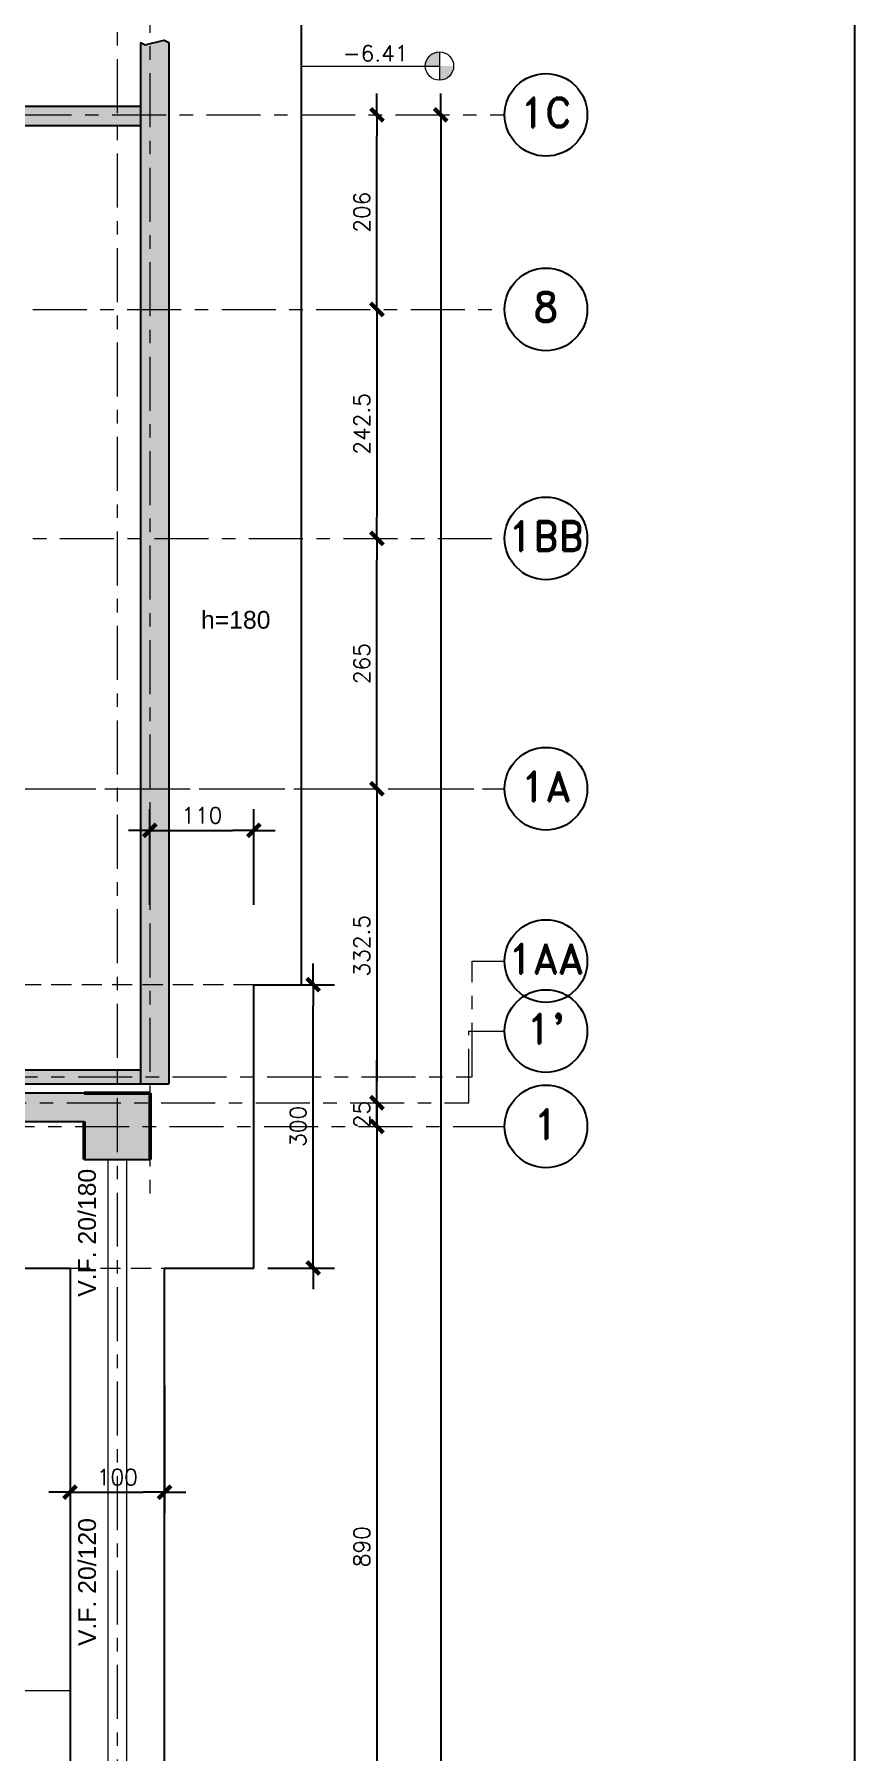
# Model space of a CAD drawing. Extents: x -4 to 6083, y -4 to 8618.
# Drawn here: x 5214 to 6083, y 5748 to 7566 of the extents above; entities that cross this region are included whole.
import ezdxf

# ---------------------------------------------------------------- set-up
doc = ezdxf.new("R2010")
doc.units = 0
doc.header["$LTSCALE"] = 45
doc.header["$MEASUREMENT"] = 0
doc.linetypes.add('Grid Line', pattern=[2.2225, 1.27, -0.3175, 0.3175, -0.3175])
doc.linetypes.add('RLE-PROYECCION', pattern=[0.71438, 0.47625, -0.23813])
doc.layers.get('0').update_dxf_attribs({"linetype": 'CONTINUOUS'})
for name, color, linetype in [('CONTORNOS', 3, 'CONTINUOUS'), ('RLA-COTAS', 2, 'CONTINUOUS'), ('RLA-COTAS1', 2, 'CONTINUOUS'), ('RLA-FORMATO', 7, 'CONTINUOUS')]:
    doc.layers.add(name, color=color, linetype=linetype)
for name, color, linetype, lineweight in [('RLE-EJE', 3, 'CONTINUOUS', 25), ('RLE-EJES', 1, 'Grid Line', 9), ('RLE-FUNDACION', 6, 'CONTINUOUS', 25), ('RLE-MURO', 5, 'CONTINUOUS', 25), ('RLE-NIVELES', 3, 'CONTINUOUS', 9), ('RLE-PILAR', 5, 'CONTINUOUS', 50), ('RLE-PROYECCION', 2, 'RLE-PROYECCION', 15), ('RLE-SOLID', 252, 'CONTINUOUS', 15), ('RLE-TEXTO-1', 9, 'CONTINUOUS', 9), ('RLE-VIGA', 3, 'CONTINUOUS', 15)]:
    doc.layers.add(name, color=color, linetype=linetype, lineweight=lineweight)
doc.styles.add('Arial_2', font='arial.ttf', dxfattribs={"height": 18.75})
doc.styles.add('ROMAND', font='romand', dxfattribs={"height": 31.5})
doc.styles.add('ROMANS', font='ROMANS.shx', dxfattribs={"height": 16.875})
doc.dimstyles.new('ING-75', dxfattribs={"dimscale": 75, "dimtxt": 0.27, "dimasz": 0.3, "dimexe": 0, "dimexo": 0, "dimgap": 0.1, "dimtad": 1, "dimdec": 1, "dimzin": 12, "dimdsep": 46, "dimtxsty": 'ROMANS', "dimblk": 'TICK1', "dimblk1": 'TICK1', "dimblk2": 'TICK1', "dimcen": 0.09, "dimclrd": 2, "dimclre": 1, "dimclrt": 3, "dimadec": 0, "dimazin": 0, "dimtfac": 1, "dimtdec": 0, "dimtix": 1, "dimtmove": 2, "dimatfit": 3, "dimldrblk": 'TICK1', "dimfxl": 0, "dimfxlon": 1, "dimtolj": 1, "dimtzin": 0, "dimarcsym": 0})

# ---------------------------------------------------------------- blocks, each defined once
blk = doc.blocks.new('TICK1')
at = {"color": 2}
for points in [[(0, 0), (-1, 0)], [(0, 0), (1, 0)]]:
    blk.add_lwpolyline(points, dxfattribs=at)
at = {"color": 2, "const_width": 0.2}
blk.add_lwpolyline([(-0.3, -0.3), (0.3, 0.3)], dxfattribs=at)
blk = doc.blocks.new('*D28')
at = {"layer": 'RLA-COTAS', "color": 2, "lineweight": -2, "transparency": 16777216}
blk.add_line((5644.4, 7458.6), (5644.4, 3599), dxfattribs=at)
at = {"layer": 'RLA-COTAS', "color": 2, "lineweight": -2, "transparency": 16777216, "xscale": 22.5, "yscale": 22.5, "zscale": 22.5}
for p, rotation in [((5644.4, 7481.1), 90), ((5644.4, 3576.5), 270)]:
    blk.add_blockref('TICK1', p, dxfattribs=dict(at, rotation=rotation))
at = {"layer": 'RLA-COTAS', "color": 3, "transparency": 16777216, "insert": (5628.4, 5528.8), "char_height": 16.88, "attachment_point": 5, "rotation": 90, "style": 'ROMANS'}
blk.add_mtext('\\A1;3904.6', dxfattribs=at)
blk = doc.blocks.new('*D29')
at = {"layer": 'RLA-COTAS', "color": 2, "lineweight": -2, "transparency": 16777216}
blk.add_line((5576.9, 6745.1), (5576.9, 6457.6), dxfattribs=at)
at = {"layer": 'RLA-COTAS', "color": 2, "lineweight": -2, "transparency": 16777216, "xscale": 22.5, "yscale": 22.5, "zscale": 22.5}
for p, rotation in [((5576.9, 6767.6), 90), ((5576.9, 6435.1), 270)]:
    blk.add_blockref('TICK1', p, dxfattribs=dict(at, rotation=rotation))
at = {"layer": 'RLA-COTAS', "color": 3, "transparency": 16777216, "insert": (5560.9, 6601.4), "char_height": 16.88, "attachment_point": 5, "rotation": 90, "style": 'ROMANS'}
blk.add_mtext('\\A1;332.5', dxfattribs=at)
blk = doc.blocks.new('*D30')
at = {"layer": 'RLA-COTAS', "color": 2, "lineweight": -2, "transparency": 16777216}
for p, q in [((5576.9, 6457.6), (5576.9, 6480.1)), ((5576.9, 6435.1), (5576.9, 6410.1)), ((5576.9, 6387.6), (5576.9, 6365.1))]:
    blk.add_line(p, q, dxfattribs=at)
at = {"layer": 'RLA-COTAS', "color": 2, "lineweight": -2, "transparency": 16777216, "xscale": 22.5, "yscale": 22.5, "zscale": 22.5}
for p, rotation in [((5576.9, 6435.1), 270), ((5576.9, 6410.1), 90)]:
    blk.add_blockref('TICK1', p, dxfattribs=dict(at, rotation=rotation))
at = {"layer": 'RLA-COTAS', "color": 3, "transparency": 16777216, "insert": (5560.9, 6422.6), "char_height": 16.88, "attachment_point": 5, "rotation": 90, "style": 'ROMANS'}
blk.add_mtext('\\A1;25', dxfattribs=at)
blk = doc.blocks.new('*D31')
at = {"layer": 'RLA-COTAS', "color": 2, "lineweight": -2, "transparency": 16777216}
blk.add_line((5576.9, 6387.6), (5576.9, 5542.6), dxfattribs=at)
at = {"layer": 'RLA-COTAS', "color": 2, "lineweight": -2, "transparency": 16777216, "xscale": 22.5, "yscale": 22.5, "zscale": 22.5}
for p, rotation in [((5576.9, 6410.1), 90), ((5576.9, 5520.1), 270)]:
    blk.add_blockref('TICK1', p, dxfattribs=dict(at, rotation=rotation))
at = {"layer": 'RLA-COTAS', "color": 3, "transparency": 16777216, "insert": (5560.9, 5965.1), "char_height": 16.88, "attachment_point": 5, "rotation": 90, "style": 'ROMANS'}
blk.add_mtext('\\A1;890', dxfattribs=at)
blk = doc.blocks.new('*D92')
at = {"layer": 'RLA-COTAS1', "color": 1, "lineweight": -2, "transparency": 16777216}
for p, q in [((5336.6, 6644.7), (5336.6, 6746)), ((5446.6, 6644.7), (5446.6, 6746))]:
    blk.add_line(p, q, dxfattribs=at)
at = {"layer": 'RLA-COTAS1', "color": 2, "lineweight": -2, "transparency": 16777216}
blk.add_line((5359.1, 6723.5), (5424.1, 6723.5), dxfattribs=at)
at = {"layer": 'RLA-COTAS1', "color": 2, "lineweight": -2, "transparency": 16777216, "xscale": 22.5, "yscale": 22.5, "zscale": 22.5, "rotation": 180}
blk.add_blockref('TICK1', (5336.6, 6723.5), dxfattribs=at)
at = {"layer": 'RLA-COTAS1', "color": 2, "lineweight": -2, "transparency": 16777216, "xscale": 22.5, "yscale": 22.5, "zscale": 22.5}
blk.add_blockref('TICK1', (5446.6, 6723.5), dxfattribs=at)
at = {"layer": 'RLA-COTAS1', "color": 3, "transparency": 16777216, "insert": (5391.6, 6739.4), "char_height": 16.88, "attachment_point": 5, "style": 'ROMANS'}
blk.add_mtext('\\A1;110', dxfattribs=at)
blk = doc.blocks.new('*D133')
at = {"layer": 'RLA-COTAS1', "color": 1, "lineweight": -2, "transparency": 16777216}
for p, q in [((5252.1, 6135.3), (5252.1, 6000.3)), ((5352.1, 6135.3), (5352.1, 6000.3))]:
    blk.add_line(p, q, dxfattribs=at)
at = {"layer": 'RLA-COTAS1', "color": 2, "lineweight": -2, "transparency": 16777216}
blk.add_line((5274.6, 6022.8), (5329.6, 6022.8), dxfattribs=at)
at = {"layer": 'RLA-COTAS1', "color": 2, "lineweight": -2, "transparency": 16777216, "xscale": 22.5, "yscale": 22.5, "zscale": 22.5, "rotation": 180}
blk.add_blockref('TICK1', (5252.1, 6022.8), dxfattribs=at)
at = {"layer": 'RLA-COTAS1', "color": 2, "lineweight": -2, "transparency": 16777216, "xscale": 22.5, "yscale": 22.5, "zscale": 22.5}
blk.add_blockref('TICK1', (5352.1, 6022.8), dxfattribs=at)
at = {"layer": 'RLA-COTAS1', "color": 3, "transparency": 16777216, "insert": (5302.1, 6038.7), "char_height": 16.88, "attachment_point": 5, "style": 'ROMANS'}
blk.add_mtext('\\A1;100', dxfattribs=at)
blk = doc.blocks.new('*D134')
at = {"layer": 'RLA-COTAS1', "color": 1, "lineweight": -2, "transparency": 16777216}
for p, q in [((5461.4, 6560.1), (5531.9, 6560.1)), ((5461.4, 6260.1), (5531.9, 6260.1))]:
    blk.add_line(p, q, dxfattribs=at)
at = {"layer": 'RLA-COTAS1', "color": 2, "lineweight": -2, "transparency": 16777216}
blk.add_line((5509.4, 6282.6), (5509.4, 6537.6), dxfattribs=at)
at = {"layer": 'RLA-COTAS1', "color": 2, "lineweight": -2, "transparency": 16777216, "xscale": 22.5, "yscale": 22.5, "zscale": 22.5}
for p, rotation in [((5509.4, 6560.1), 90), ((5509.4, 6260.1), 270)]:
    blk.add_blockref('TICK1', p, dxfattribs=dict(at, rotation=rotation))
at = {"layer": 'RLA-COTAS1', "color": 3, "transparency": 16777216, "insert": (5493.4, 6410.1), "char_height": 16.88, "attachment_point": 5, "rotation": 90, "style": 'ROMANS'}
blk.add_mtext('\\A1;300', dxfattribs=at)
blk = doc.blocks.new('*D154')
at = {"layer": 'RLA-COTAS', "color": 2, "lineweight": -2, "transparency": 16777216}
blk.add_line((5576.9, 6790.1), (5576.9, 7010.1), dxfattribs=at)
at = {"layer": 'RLA-COTAS', "color": 2, "lineweight": -2, "transparency": 16777216, "xscale": 22.5, "yscale": 22.5, "zscale": 22.5}
for p, rotation in [((5576.9, 7032.6), 90), ((5576.9, 6767.6), 270)]:
    blk.add_blockref('TICK1', p, dxfattribs=dict(at, rotation=rotation))
at = {"layer": 'RLA-COTAS', "color": 3, "transparency": 16777216, "insert": (5560.9, 6900.1), "char_height": 16.88, "attachment_point": 5, "rotation": 90, "style": 'ROMANS'}
blk.add_mtext('\\A1;265', dxfattribs=at)
blk = doc.blocks.new('*D155')
at = {"layer": 'RLA-COTAS', "color": 2, "lineweight": -2, "transparency": 16777216}
blk.add_line((5576.9, 7252.6), (5576.9, 7055.1), dxfattribs=at)
at = {"layer": 'RLA-COTAS', "color": 2, "lineweight": -2, "transparency": 16777216, "xscale": 22.5, "yscale": 22.5, "zscale": 22.5}
for p, rotation in [((5576.9, 7275.1), 90), ((5576.9, 7032.6), 270)]:
    blk.add_blockref('TICK1', p, dxfattribs=dict(at, rotation=rotation))
at = {"layer": 'RLA-COTAS', "color": 3, "transparency": 16777216, "insert": (5560.9, 7153.9), "char_height": 16.88, "attachment_point": 5, "rotation": 90, "style": 'ROMANS'}
blk.add_mtext('\\A1;242.5', dxfattribs=at)
blk = doc.blocks.new('*D156')
at = {"layer": 'RLA-COTAS', "color": 2, "lineweight": -2, "transparency": 16777216}
blk.add_line((5576.9, 7297.6), (5576.9, 7458.6), dxfattribs=at)
at = {"layer": 'RLA-COTAS', "color": 2, "lineweight": -2, "transparency": 16777216, "xscale": 22.5, "yscale": 22.5, "zscale": 22.5}
for p, rotation in [((5576.9, 7481.1), 90), ((5576.9, 7275.1), 270)]:
    blk.add_blockref('TICK1', p, dxfattribs=dict(at, rotation=rotation))
at = {"layer": 'RLA-COTAS', "color": 3, "transparency": 16777216, "insert": (5560.9, 7378.1), "char_height": 16.88, "attachment_point": 5, "rotation": 90, "style": 'ROMANS'}
blk.add_mtext('\\A1;206', dxfattribs=at)

msp = doc.modelspace()

# ---------------------------------------------------------------- hatches: boundary and pattern name
at = {"layer": 'RLE-NIVELES', "linetype": 'Continuous'}
h = msp.add_hatch(color=1, dxfattribs=at)
h.paths.add_polyline_path([(5643.103, 7532.734), (5643.103, 7547.734, 0.41421356), (5628.103, 7532.734)])
h.paths.add_polyline_path([(5643.103, 7517.734, 0.41421356), (5658.103, 7532.734), (5643.103, 7532.734)])
at = {"layer": 'RLE-SOLID'}
for points in [[(5356.588, 7557.68), (5351.588, 7560.18), (5331.588, 7555.18), (5326.588, 7557.68), (5326.588, 7489.837), (5072.065, 7489.837), (5072.065, 7557.68), (5067.065, 7560.18), (5057.065, 7555.18), (5052.065, 7557.68), (5052.065, 7416.651), (5072.065, 7416.651), (5072.065, 7469.837), (5326.588, 7469.837), (5326.588, 6455.128), (5356.588, 6455.128)], [(5326.588, 6470.128), (4177.065, 6470.128), (4177.065, 6455.128), (5326.588, 6455.128)], [(4837.065, 6415.128), (5267.065, 6415.128), (5267.065, 6445.128), (4837.065, 6445.128), (4837.065, 6425.128)]]:
    msp.add_hatch(color=256, dxfattribs=at).paths.add_polyline_path(points)
msp.add_hatch(color=256, dxfattribs=at).paths.add_polyline_path([(5267.065, 6375.128), (5337.065, 6375.128), (5337.065, 6445.128), (5267.065, 6445.128), (5267.065, 6425.128)], flags=0)

# ---------------------------------------------------------------- linework, layer by layer
at = {"layer": 'CONTORNOS', "color": 2}
msp.add_lwpolyline([(5326.588, 7557.68), (5331.588, 7555.18), (5351.588, 7560.18), (5356.588, 7557.68)], dxfattribs=at)
at = {"layer": 'RLA-FORMATO', "color": 6, "linetype": 'Continuous'}
msp.add_line((6082.5, 8617.5), (6082.5, 0), dxfattribs=at)
at = {"layer": 'RLE-EJE'}
for centre in [(5755.831, 7481.087), (5755.831, 7275.128), (5755.831, 7032.631), (5755.831, 6767.631), (5755.831, 6585.144), (5755.831, 6511.049), (5755.831, 6410.144)]:
    msp.add_circle(centre, 43.75, dxfattribs=at)
at = {"layer": 'RLE-EJES'}
for p, q in [((5302.065, 7940.128), (5302.065, 3293.475)), ((5336.588, 7925.128), (5336.588, 6327.375)), ((4896.581, 7481.087), (5712.081, 7481.087)), ((312.065, 7275.128), (5712.081, 7275.128)), ((4141.242, 7032.631), (5712.081, 7032.631)), ((4093.524, 6767.631), (5712.081, 6767.631)), ((4117.174, 6767.631), (5712.081, 6767.631)), ((5677.84, 6585.144), (5712.081, 6585.144)), ((5677.84, 6462.628), (5677.84, 6585.144)), ((5674.086, 6435.128), (5674.086, 6511.049)), ((5674.086, 6511.049), (5712.081, 6511.049)), ((4160.45, 6462.628), (5677.84, 6462.628)), ((347.924, 6435.128), (5674.086, 6435.128)), ((356.865, 6410.144), (5712.081, 6410.144))]:
    msp.add_line(p, q, dxfattribs=at)
at = {"layer": 'RLE-FUNDACION'}
for p, q in [((5496.59, 7599.651), (5496.59, 6560.128)), ((5446.588, 6260.128), (5446.588, 6560.128)), ((5446.588, 6560.128), (5496.59, 6560.128)), ((4912.065, 6260.128), (5252.065, 6260.128)), ((5252.065, 6260.128), (5252.065, 5670.144)), ((5352.065, 5670.144), (5352.065, 6260.128)), ((5352.065, 6260.128), (5446.588, 6260.128))]:
    msp.add_line(p, q, dxfattribs=at)
at = {"layer": 'RLE-MURO'}
for p, q in [((5326.588, 7557.68), (5326.588, 6455.128)), ((5356.588, 7557.68), (5356.588, 6455.128)), ((5326.588, 7489.837), (5072.065, 7489.837)), ((5072.065, 7469.837), (5326.588, 7469.837)), ((4177.065, 6470.128), (5326.588, 6470.128)), ((4177.065, 6455.128), (5356.588, 6455.128)), ((5267.065, 6445.128), (4837.065, 6445.128)), ((4837.065, 6415.128), (5267.065, 6415.128)), ((5267.065, 6375.128), (5292.065, 6375.128)), ((5292.065, 6375.128), (5312.065, 6375.128)), ((5292.065, 6375.128), (5312.065, 6375.128)), ((5312.065, 6375.128), (5337.065, 6375.128))]:
    msp.add_line(p, q, dxfattribs=at)
at = {"layer": 'RLE-NIVELES', "color": 3}
msp.add_line((5643.103, 7547.734), (5643.103, 7517.734), dxfattribs=at)
at = {"layer": 'RLE-NIVELES'}
for p, q in [((5496.59, 7532.734), (5643.103, 7532.734)), ((5252.065, 5812.372), (5187.415, 5812.372))]:
    msp.add_line(p, q, dxfattribs=at)
at = {"layer": 'RLE-NIVELES', "color": 3}
msp.add_circle((5643.103, 7532.734), 15, dxfattribs=at)
at = {"layer": 'RLE-PILAR'}
for p, q in [((5337.065, 6445.128), (5267.065, 6445.128)), ((5337.065, 6445.128), (5337.065, 6375.128)), ((5267.065, 6415.128), (5267.065, 6375.128))]:
    msp.add_line(p, q, dxfattribs=at)
at = {"layer": 'RLE-PROYECCION'}
for p, q in [((5446.588, 6560.128), (5176.58, 6560.128)), ((5252.065, 6260.128), (5352.065, 6260.128))]:
    msp.add_line(p, q, dxfattribs=at)
at = {"layer": 'RLE-VIGA'}
for p, q in [((5292.065, 6375.128), (5292.065, 5555.128)), ((5312.065, 5555.128), (5312.065, 6375.128))]:
    msp.add_line(p, q, dxfattribs=at)

# ---------------------------------------------------------------- texts
at = {"layer": 'RLE-EJE', "color": 5, "char_height": 31.25, "width": 1, "attachment_point": 2, "line_spacing_factor": 0.941778, "style": 'ROMAND'}
for s, insert in [('1C', (5755.637, 7499.219)), ('8', (5755.637, 7293.259)), ('1BB', (5755.637, 7050.762)), ('1A', (5755.637, 6785.762)), ('1AA', (5755.637, 6603.276)), ("1'", (5755.637, 6529.181)), ('1', (5755.637, 6428.276))]:
    msp.add_mtext(s, dxfattribs=dict(at, insert=insert))
at = {"layer": 'RLE-NIVELES', "insert": (5575.544, 7546.209), "char_height": 16.875, "width": 71.39207, "attachment_point": 5, "line_spacing_factor": 0.941778, "style": 'ROMANS'}
msp.add_mtext('-6.41', dxfattribs=at)
at = {"layer": 'RLE-TEXTO-1', "insert": (5427.453, 6955.833), "char_height": 18.75, "width": 162.06688, "attachment_point": 2, "line_spacing_factor": 0.941778, "style": 'Arial_2'}
msp.add_mtext('h=180', dxfattribs=at)
at = {"layer": 'RLE-TEXTO-1', "char_height": 18.75, "width": 162.06688, "attachment_point": 2, "rotation": 90, "line_spacing_factor": 0.941778, "style": 'Arial_2'}
for s, insert in [('V.F. 20/180', (5260.667, 6297.474)), ('V.F. 20/120', (5260.754, 5927.666))]:
    msp.add_mtext(s, dxfattribs=dict(at, insert=insert))

# ---------------------------------------------------------------- dimensions: what is measured, and where the dimension line sits
at = {"layer": 'RLA-COTAS'}
for base, p1, p2, angle, picture, middle in [((5576.852, 7481.087), (5584.352, 7275.128), (5584.352, 7481.087), 270, '*D156', (5560.915, 7378.108)), ((5644.352, 3576.472), (5651.852, 7481.087), (5651.852, 3576.472), 90, '*D28', (5628.415, 5528.78)), ((5576.852, 7032.631), (5584.352, 7275.128), (5584.352, 7032.631), 90, '*D155', (5560.915, 7153.879)), ((5576.852, 7032.631), (5584.352, 6767.631), (5584.352, 7032.631), 270, '*D154', (5560.915, 6900.131)), ((5576.852, 6435.128), (5584.352, 6767.631), (5584.352, 6435.128), 90, '*D29', (5560.915, 6601.379)), ((5576.852, 6410.144), (5584.352, 6435.128), (5584.352, 6410.144), 90, '*D30', (5560.915, 6422.636)), ((5576.852, 5520.144), (5584.352, 6410.144), (5584.352, 5520.144), 90, '*D31', (5560.915, 5965.144))]:
    dim = msp.add_linear_dim(base=base, p1=p1, p2=p2, angle=angle, dimstyle='ING-75', override={"dimexe": 0, "dimexo": 0, "dimdec": 1, "dimfxl": 0, "dimfxlon": 1}, dxfattribs=at)
    dim.commit()
    dim.dimension.update_dxf_attribs({"geometry": picture, "text_midpoint": middle})
at = {"layer": 'RLA-COTAS1'}
for base, p1, p2, picture, middle in [((5446.588, 6723.471), (5336.588, 6644.703), (5446.588, 6644.703), '*D92', (5391.588, 6739.409)), ((5352.065, 6022.76), (5252.065, 6135.26), (5352.065, 6135.26), '*D133', (5302.065, 6038.698))]:
    dim = msp.add_linear_dim(base=base, p1=p1, p2=p2, dimstyle='ING-75', override={"dimexe": 0.3, "dimexo": 0, "dimdec": 2, "dimfxl": 1.5, "dimfxlon": 1}, dxfattribs=at)
    dim.commit()
    dim.dimension.update_dxf_attribs({"geometry": picture, "text_midpoint": middle})
dim = msp.add_linear_dim(base=(5509.352, 6560.128), p1=(5461.428, 6260.128), p2=(5461.428, 6560.128), angle=90, dimstyle='ING-75', override={"dimexe": 0.3, "dimexo": 0, "dimdec": 2, "dimfxl": 1.5, "dimfxlon": 1}, dxfattribs=at)
dim.commit()
dim.dimension.update_dxf_attribs({"geometry": '*D134', "text_midpoint": (5493.415, 6410.128)})

doc.saveas('drawing.dxf')
